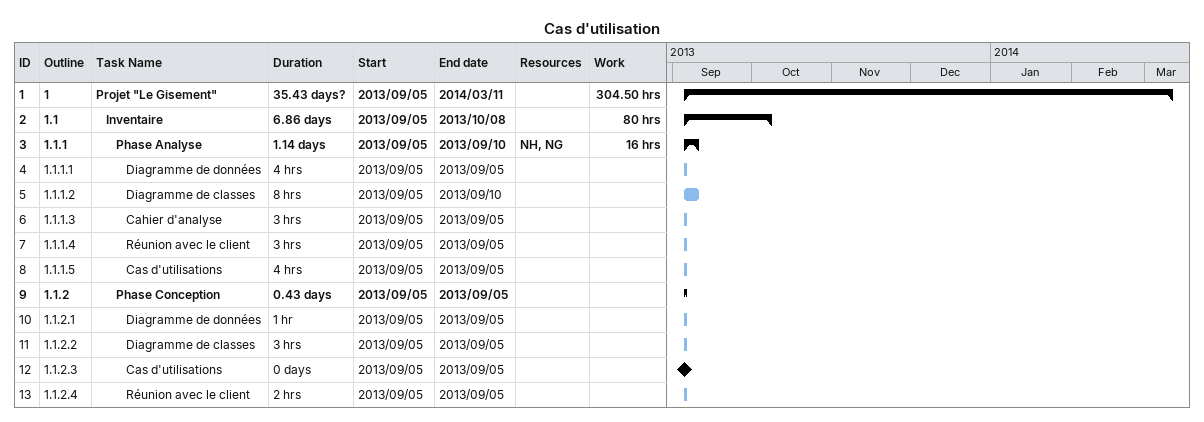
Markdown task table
Cas d'utilisation

| ID | WBS | Task | Duration | Start | Finish | Resources | Work (h) |
|---|---|---|---|---|---|---|---|
| 1 | 1 | **Projet "Le Gisement"** | 35.43d? | 2013-09-05 | 2014-03-11 |  | 304.50 |
| 2 | 1.1 | **Inventaire** | 6.86d | 2013-09-05 | 2013-10-08 |  | 80 |
| 3 | 1.1.1 | **Phase Analyse** | 1.14d | 2013-09-05 | 2013-09-10 | NH, NG | 16 |
| 4 | 1.1.1.1 | Diagramme de données | 4h | 2013-09-05 | 2013-09-05 |  |  |
| 5 | 1.1.1.2 | Diagramme de classes | 8h | 2013-09-05 | 2013-09-10 |  |  |
| 6 | 1.1.1.3 | Cahier d'analyse | 3h | 2013-09-05 | 2013-09-05 |  |  |
| 7 | 1.1.1.4 | Réunion avec le client | 3h | 2013-09-05 | 2013-09-05 |  |  |
| 8 | 1.1.1.5 | Cas d'utilisations | 4h | 2013-09-05 | 2013-09-05 |  |  |
| 9 | 1.1.2 | **Phase Conception** | 0.43d | 2013-09-05 | 2013-09-05 |  |  |
| 10 | 1.1.2.1 | Diagramme de données | 1h | 2013-09-05 | 2013-09-05 |  |  |
| 11 | 1.1.2.2 | Diagramme de classes | 3h | 2013-09-05 | 2013-09-05 |  |  |
| 12 | 1.1.2.3 | Cas d'utilisations | 0d | 2013-09-05 | 2013-09-05 |  |  |
| 13 | 1.1.2.4 | Réunion avec le client | 2h | 2013-09-05 | 2013-09-05 |  |  |
